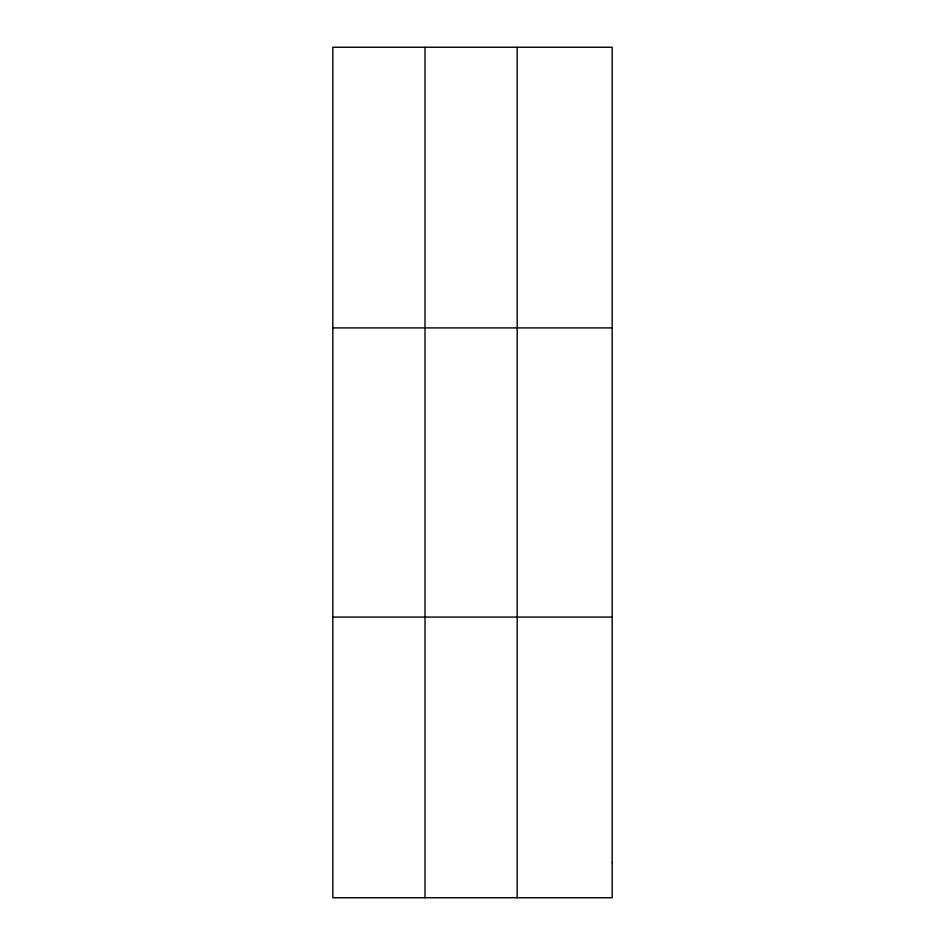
<?xml version="1.0" encoding="UTF-8"?>
<svg xmlns="http://www.w3.org/2000/svg" width="945" height="945" viewBox="0 0 945 945"><rect width="100%" height="100%" fill="white"/><g stroke="black" fill="none" stroke-linecap="round" stroke-linejoin="round"><path stroke-width="1.42" d="M425.014 897.75L425.014 47.25M517.198 897.75L517.198 47.25M332.829 327.915L612.171 327.915M332.829 617.085L612.171 617.085M612.171 862.667L612.171 897.75L332.829 897.75L332.829 47.25L612.171 47.25L612.171 862.667"/></g></svg>
